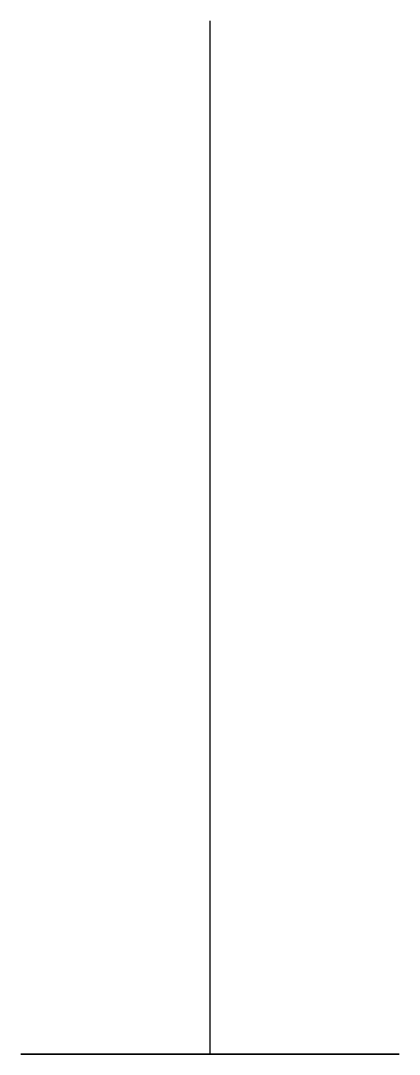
# Model space of a CAD drawing. Header units: inches. Extents: x 261.8 to 276.8, y -3126.3 to -3085.3.
import ezdxf

# ---------------------------------------------------------------- set-up
doc = ezdxf.new("R2010")
doc.units = ezdxf.units.IN
doc.header["$MEASUREMENT"] = 0

msp = doc.modelspace()

# ---------------------------------------------------------------- linework, layer by layer
at = {"color": 7, "extrusion": (2.44929e-16, -1, 0)}
for p, q in [((269.307, -3085.274, 1432.311), (269.307, -3085.274, 1452.311)), ((269.307, -3085.274, 1442.311), (269.307, -3126.274, 1454.811)), ((269.307, -3126.274, 1462.311), (269.307, -3126.274, 1447.311))]:
    msp.add_line(p, q, dxfattribs=at)
at = {"color": 7, "extrusion": (2.44929e-16, -1, 0), "elevation": 3126.274}
msp.add_lwpolyline([(276.807, 1459.811), (261.807, 1459.811), (261.807, 1449.811), (276.807, 1449.811)], close=True, dxfattribs=at)

doc.saveas('drawing.dxf')
